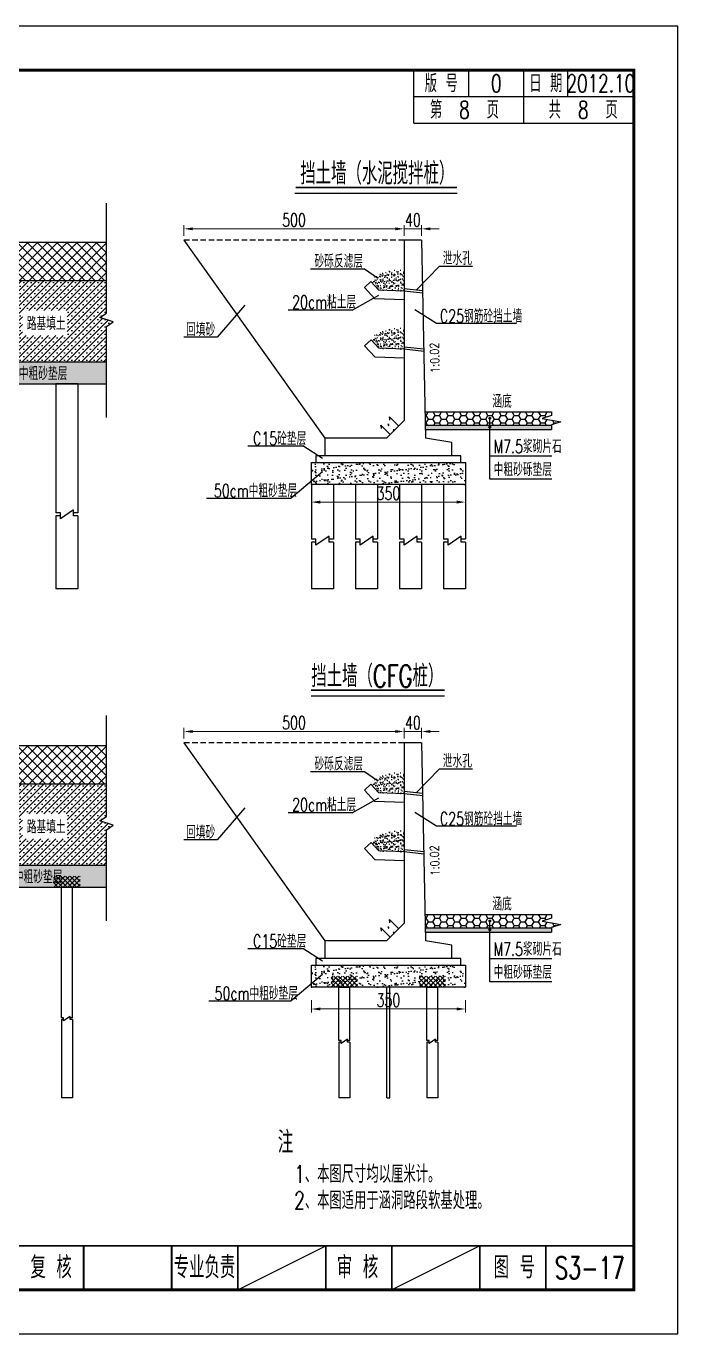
# Model space of a CAD drawing. Extents: x 216 to 3576, y 696 to 993.
# Drawn here: x 3427.9 to 3576, y 695.5 to 992.5 of the extents above; entities that cross this region are included whole.
import ezdxf
from ezdxf.enums import TextEntityAlignment as Align

# ---------------------------------------------------------------- set-up
doc = ezdxf.new("R2010")
doc.units = 0
doc.header["$LTSCALE"] = 5
doc.header["$PDMODE"] = 32
doc.header["$PDSIZE"] = 0.3
for name, pattern in [('ACAD_ISO02W100', [15, 12, -3]), ('DASHED', [19.05, 12.7, -6.35]), ('HIDDEN', [0.375, 0.25, -0.125]), ('RICAD_LTYPE1', [0])]:
    doc.linetypes.add(name, pattern=pattern)
doc.layers.get('0').update_dxf_attribs({"linetype": 'CONTINUOUS'})
doc.layers.get('DEFPOINTS').update_dxf_attribs({"linetype": 'RICAD_LTYPE1'})
for name, color, linetype in [('LG', 1, 'CONTINUOUS'), ('图框', 7, 'CONTINUOUS'), ('填充', 8, 'CONTINUOUS'), ('尺寸标注', 4, 'CONTINUOUS'), ('文字', 7, 'CONTINUOUS'), ('文字字符', 7, 'CONTINUOUS'), ('次轮廓', 7, 'CONTINUOUS'), ('箱体', 1, 'CONTINUOUS'), ('结构', 7, 'CONTINUOUS'), ('虚线', 2, 'ACAD_ISO02W100')]:
    doc.layers.add(name, color=color, linetype=linetype)
doc.layers.add('标注', color=4, linetype='CONTINUOUS', lineweight=15)
doc.styles.get("Standard").update_dxf_attribs({"font": 'simplex1.shx', "width": 0.7, "bigfont": 'hztxt.shx'})
doc.styles.add('TEXT', font='romans__', dxfattribs={"width": 0.8, "bigfont": 'hztxt'})
doc.dimstyles.new('STANDARD-100', dxfattribs={"dimscale": 0, "dimtxt": 3, "dimasz": 2, "dimexe": 0.8, "dimexo": 1, "dimgap": 0.5, "dimtad": 1, "dimdec": 1, "dimlfac": 10, "dimzin": 9, "dimdsep": 46, "dimtxsty": 'Standard', "dimcen": 0.5, "dimclrd": 256, "dimclre": 256, "dimclrt": 7, "dimadec": 0, "dimazin": 2, "dimtfac": 1, "dimtdec": 1, "dimtix": 1, "dimtmove": 2, "dimatfit": 3, "dimfxl": 0, "dimtolj": 1, "dimtzin": 0, "dimlwd": -1, "dimlwe": -1, "dimarcsym": 0})

# ---------------------------------------------------------------- blocks, each defined once
blk = doc.blocks.new('series')
at = {"width": 0.75}
for tag, height, p in [('页码', 4, (-35, -19)), ('图名', 5, (-220, -282)), ('图号', 5, (-20, -282))]:
    blk.add_attdef(tag, text='', height=height, dxfattribs=at).set_placement(p, align=Align.MIDDLE_CENTER)
blk = doc.blocks.new('*D172')
at = {"layer": 'DEFPOINTS', "color": 0}
for p in [(3513.78, 946.5), (3513.78, 943.94), (3517.78, 943.94)]:
    blk.add_point(p, dxfattribs=at)
at = {"layer": '标注'}
for p, q in [((3511.78, 946.5), (3509.78, 946.5)), ((3513.78, 944.94), (3513.78, 947.3)), ((3517.78, 946.5), (3513.78, 946.5)), ((3517.78, 944.94), (3517.78, 947.3)), ((3519.78, 946.5), (3521.78, 946.5))]:
    blk.add_line(p, q, dxfattribs=at)
for points in [[(3511.78, 946.83), (3511.78, 946.16), (3513.78, 946.5)], [(3519.78, 946.83), (3519.78, 946.16), (3517.78, 946.5)]]:
    blk.add_solid(points, dxfattribs=at)
at = {"layer": '标注', "color": 7, "insert": (3515.78, 948.5), "char_height": 3, "attachment_point": 5}
blk.add_mtext('\\A1;40', dxfattribs=at)
blk = doc.blocks.new('*D173')
at = {"layer": 'DEFPOINTS', "color": 0}
for p in [(3492.73, 888.07), (3527.73, 888.07), (3492.73, 884.43)]:
    blk.add_point(p, dxfattribs=at)
at = {"layer": '标注'}
for p, q in [((3492.73, 886.43), (3492.73, 883.63)), ((3527.73, 886.43), (3527.73, 883.63)), ((3525.73, 884.43), (3494.73, 884.43))]:
    blk.add_line(p, q, dxfattribs=at)
for points in [[(3494.73, 884.77), (3494.73, 884.1), (3492.73, 884.43)], [(3525.73, 884.77), (3525.73, 884.1), (3527.73, 884.43)]]:
    blk.add_solid(points, dxfattribs=at)
at = {"layer": '标注', "color": 7, "insert": (3510.23, 886.43), "char_height": 3, "attachment_point": 5}
blk.add_mtext('\\A1;350', dxfattribs=at)
blk = doc.blocks.new('*D174')
at = {"layer": 'DEFPOINTS', "color": 0}
for p in [(3513.78, 946.5), (3463.78, 943.94), (3513.78, 943.94)]:
    blk.add_point(p, dxfattribs=at)
at = {"layer": '标注'}
for p, q in [((3463.78, 944.94), (3463.78, 947.3)), ((3465.78, 946.5), (3511.78, 946.5)), ((3513.78, 944.94), (3513.78, 947.3))]:
    blk.add_line(p, q, dxfattribs=at)
for points in [[(3465.78, 946.83), (3465.78, 946.16), (3463.78, 946.5)], [(3511.78, 946.83), (3511.78, 946.16), (3513.78, 946.5)]]:
    blk.add_solid(points, dxfattribs=at)
at = {"layer": '标注', "color": 7, "insert": (3488.78, 948.5), "char_height": 3, "attachment_point": 5}
blk.add_mtext('\\A1;500', dxfattribs=at)
blk = doc.blocks.new('*D175')
at = {"layer": 'DEFPOINTS', "color": 0}
for p in [(3513.78, 832.33), (3513.78, 829.78), (3517.78, 829.78)]:
    blk.add_point(p, dxfattribs=at)
at = {"layer": '标注'}
for p, q in [((3511.78, 832.33), (3509.78, 832.33)), ((3513.78, 830.78), (3513.78, 833.13)), ((3517.78, 832.33), (3513.78, 832.33)), ((3517.78, 830.78), (3517.78, 833.13)), ((3519.78, 832.33), (3521.78, 832.33))]:
    blk.add_line(p, q, dxfattribs=at)
for points in [[(3511.78, 832.67), (3511.78, 832), (3513.78, 832.33)], [(3519.78, 832.67), (3519.78, 832), (3517.78, 832.33)]]:
    blk.add_solid(points, dxfattribs=at)
at = {"layer": '标注', "color": 7, "insert": (3515.78, 834.33), "char_height": 3, "attachment_point": 5}
blk.add_mtext('\\A1;40', dxfattribs=at)
blk = doc.blocks.new('*D176')
at = {"layer": 'DEFPOINTS', "color": 0}
for p in [(3513.78, 832.33), (3463.78, 829.78), (3513.78, 829.78)]:
    blk.add_point(p, dxfattribs=at)
at = {"layer": '标注'}
for p, q in [((3463.78, 830.78), (3463.78, 833.13)), ((3465.78, 832.33), (3511.78, 832.33)), ((3513.78, 830.78), (3513.78, 833.13))]:
    blk.add_line(p, q, dxfattribs=at)
for points in [[(3465.78, 832.67), (3465.78, 832), (3463.78, 832.33)], [(3511.78, 832.67), (3511.78, 832), (3513.78, 832.33)]]:
    blk.add_solid(points, dxfattribs=at)
at = {"layer": '标注', "color": 7, "insert": (3488.78, 834.33), "char_height": 3, "attachment_point": 5}
blk.add_mtext('\\A1;500', dxfattribs=at)
blk = doc.blocks.new('*D180')
at = {"layer": 'DEFPOINTS', "color": 0}
for p in [(3492.73, 773.91), (3527.73, 773.91), (3492.73, 769.31)]:
    blk.add_point(p, dxfattribs=at)
at = {"layer": '标注'}
for p, q in [((3492.73, 771.31), (3492.73, 768.51)), ((3525.73, 769.31), (3494.73, 769.31)), ((3527.73, 771.31), (3527.73, 768.51))]:
    blk.add_line(p, q, dxfattribs=at)
for points in [[(3494.73, 769.65), (3494.73, 768.98), (3492.73, 769.31)], [(3525.73, 769.65), (3525.73, 768.98), (3527.73, 769.31)]]:
    blk.add_solid(points, dxfattribs=at)
at = {"layer": '标注', "color": 7, "insert": (3510.23, 771.31), "char_height": 3, "attachment_point": 5}
blk.add_mtext('\\A1;350', dxfattribs=at)
blk = doc.blocks.new('123')
at = {"color": 7}
blk.add_lwpolyline([(635.99, 695.53), (635.99, 992.53), (215.99, 992.53), (215.99, 695.53)], close=True, dxfattribs=at)

msp = doc.modelspace()

# ---------------------------------------------------------------- hatches: boundary and pattern name
h = msp.add_hatch()
h.set_pattern_fill('AR-SAND', color=256, style=0)
h.set_pattern_definition([(37.5, (-420, 301.1587), (-0.06299336, 1.9268238), [0, -1.52, 0, -1.7, 0, -1.625]), (7.5, (-420, 301.1587), (1.7697767, 2.822146), [0, -0.82, 0, -1.37, 0, -0.525]), (327.5, (-421.23, 301.1587), (3.11414186, 0.00565905), [0, -0.5, 0, -1.8, 0, -2.35]), (317.5, (-421.23, 301.1587), (3.0061266, 0.8776756), [0, -0.25, 0, -1.18, 0, -1.35])])
h.paths.add_polyline_path([(3196.18064, 916.27782), (3196.18064, 911.27782), (3247.18657, 911.27782), (3296.35376, 900.38213), (3346.01939, 900.38213), (3396.01939, 911.27782), (3446.1925, 911.27782), (3446.1925, 916.27782), (3396.01939, 916.27782), (3345.18657, 905.38213), (3297.18657, 905.38213), (3247.18657, 916.27782)])
h = msp.add_hatch()
h.set_pattern_fill('AR-SAND', color=256, style=0)
h.set_pattern_definition([(37.5, (-420, 283.3187), (-0.06299336, 1.92682377), [0, -1.52, 0, -1.7, 0, -1.625]), (7.5, (-420, 283.3187), (1.7697767, 2.822146), [0, -0.82, 0, -1.37, 0, -0.525]), (327.5, (-421.23, 283.3187), (3.11414186, 0.00565905), [0, -0.5, 0, -1.8, 0, -2.35]), (317.5, (-421.23, 283.3187), (3.0061266, 0.8776756), [0, -0.25, 0, -1.18, 0, -1.35])])
h.paths.add_polyline_path([(3527.72501, 888.43103), (3492.72501, 888.43103), (3492.72501, 893.43103), (3527.72501, 893.43103)])
h = msp.add_hatch()
h.set_pattern_fill('AR-SAND', color=256, style=0)
h.set_pattern_definition([(37.5, (-420, 186.8454), (-0.06299336, 1.9268238), [0, -1.52, 0, -1.7, 0, -1.625]), (7.5, (-420, 186.8454), (1.7697767, 2.822146), [0, -0.82, 0, -1.37, 0, -0.525]), (327.5, (-421.23, 186.8454), (3.11414186, 0.00565905), [0, -0.5, 0, -1.8, 0, -2.35]), (317.5, (-421.23, 186.8454), (3.0061266, 0.8776756), [0, -0.25, 0, -1.18, 0, -1.35])])
h.paths.add_polyline_path([(3196.18064, 801.96452), (3196.18064, 796.96452), (3247.18657, 796.96452), (3296.35376, 786.06883), (3346.01939, 786.06883), (3396.01939, 796.96452), (3446.1925, 796.96452), (3446.1925, 801.96452), (3396.01939, 801.96452), (3345.18657, 791.06883), (3297.18657, 791.06883), (3247.18657, 801.96452)])
h = msp.add_hatch()
h.set_pattern_fill('AR-SAND', color=256, style=0)
h.set_pattern_definition([(37.5, (-420, 169.1561), (-0.06299336, 1.92682377), [0, -1.52, 0, -1.7, 0, -1.625]), (7.5, (-420, 169.156), (1.7697767, 2.822146), [0, -0.82, 0, -1.37, 0, -0.525]), (327.5, (-421.23, 169.1561), (3.11414186, 0.00565905), [0, -0.5, 0, -1.8, 0, -2.35]), (317.5, (-421.23, 169.156), (3.0061266, 0.8776756), [0, -0.25, 0, -1.18, 0, -1.35])])
h.paths.add_polyline_path([(3527.72501, 774.26839), (3492.72501, 774.26839), (3492.72501, 779.26839), (3527.72501, 779.26839)])
at = {"layer": '填充'}
h = msp.add_hatch(dxfattribs=at)
h.set_pattern_fill('ANSI37', color=256, scale=0.5, style=0)
h.set_pattern_definition([(45, (-5e-13, 126.1137), (-1.122532, 1.122532), []), (135, (-5e-13, 126.1137), (-1.122532, -1.122532), [])])
h.paths.add_polyline_path([(3196.18064, 934.68213), (3298.38657, 934.68213), (3297.18657, 935.88213), (3297.18657, 938.38213), (3297.68657, 938.38213), (3297.68657, 939.38213), (3270.38657, 939.38213), (3270.38657, 936.38213), (3265.38657, 936.38213), (3265.38657, 942.38213), (3376.98657, 942.38213), (3376.98657, 936.38213), (3371.98657, 936.38213), (3371.98657, 939.38213), (3344.68657, 939.38213), (3344.68657, 938.38213), (3345.18657, 938.38213), (3345.18657, 935.88213), (3343.98657, 934.68213), (3446.1925, 934.68213), (3446.1925, 943.38213), (3196.18064, 943.38213)])
h.paths.add_polyline_path([(3226.09297, 941.32401), (3237.65686, 941.32401), (3237.65686, 937.0203), (3226.09297, 937.0203)], flags=16)
h.paths.add_polyline_path([(3403.93181, 941.44694), (3415.43589, 941.44694), (3415.43589, 937.02588), (3403.93181, 937.02588)], flags=16)
h = msp.add_hatch(dxfattribs=at)
h.set_pattern_fill('AR-SAND', color=256, scale=0.02, style=0)
h.set_pattern_definition([(37.5, (3413.98435, 843.0903), (-0.0320006, 0.9788265), [0, -0.77216, 0, -0.8636, 0, -0.8255]), (7.5, (3413.9843, 843.0903), (0.899047, 1.43365), [0, -0.41656, 0, -0.69596, 0, -0.2667]), (327.5, (3413.3595, 843.0903), (1.581985, 0.0028744), [0, -0.254, 0, -0.9144, 0, -1.1938]), (317.5, (3413.3595, 843.0903), (1.527113, 0.445859), [0, -0.127, 0, -0.59944, 0, -0.6858])])
edge = h.paths.add_edge_path()
edge.add_spline(control_points=[(3513.77516, 937.09252), (3511.76449, 937.31406), (3509.13159, 937.07209), (3507.4751, 935.8879)], knot_values=[0, 0, 0, 0, 6.068524862, 6.068524862, 6.068524862, 6.068524862], degree=3, periodic=0)
edge.add_spline(control_points=[(3507.4751, 935.8879), (3506.96512, 935.52333), (3506.54768, 935.06944), (3506.26945, 934.51228)], knot_values=[6.068524862, 6.068524862, 6.068524862, 6.068524862, 7.936842432, 7.936842432, 7.936842432, 7.936842432], degree=3, periodic=0)
edge.add_line((3506.26945, 934.51228), (3508.04228, 932.59967))
edge.add_line((3508.04228, 932.59967), (3513.77516, 932.35598))
edge.add_line((3513.77516, 932.35598), (3513.77516, 937.09252))
h = msp.add_hatch(dxfattribs=at)
h.set_pattern_fill('SACNCR', color=256, scale=0.5, style=0)
h.set_pattern_definition([(45, (-5e-13, 126.1137), (-0.841899, 0.841899), []), (45, (0.8419, 126.1137), (-0.841899, 0.841899), [0, -1.190625])])
h.paths.add_polyline_path([(3396.01939, 916.27782), (3403.80609, 916.27782), (3403.80609, 918.23632), (3408.9402, 918.23632), (3408.9402, 916.27782), (3446.1925, 916.27782), (3446.1925, 924.34048), (3447.7, 925.34548), (3444.685, 926.35048), (3446.1925, 927.35548), (3446.1925, 934.68213), (3423.54688, 934.68213), (3413.79923, 928.20442), (3413.79923, 918.23632), (3398.79923, 918.23632)])
h.paths.add_polyline_path([(3427.10031, 927.95192), (3437.26205, 927.95192), (3437.26205, 922.25353), (3427.10031, 922.25353)], flags=16)
h.paths.add_polyline_path([(3418.26607, 921.17853), (3413.84723, 921.17853), (3413.84723, 925.51206), (3418.26607, 925.51206)], flags=16)
h = msp.add_hatch(dxfattribs=at)
h.set_pattern_fill('AR-SAND', color=256, scale=0.02, style=0)
h.set_pattern_definition([(37.5, (3414.0004, 829.86834), (-0.0320006, 0.9788265), [0, -0.77216, 0, -0.8636, 0, -0.8255]), (7.5, (3414.0004, 829.8683), (0.899047, 1.43365), [0, -0.41656, 0, -0.69596, 0, -0.2667]), (327.5, (3413.3756, 829.86834), (1.581985, 0.0028744), [0, -0.254, 0, -0.9144, 0, -1.1938]), (317.5, (3413.3756, 829.8683), (1.527113, 0.445859), [0, -0.127, 0, -0.59944, 0, -0.6858])])
edge = h.paths.add_edge_path()
edge.add_spline(control_points=[(3513.79125, 923.87053), (3511.78058, 924.09207), (3509.14767, 923.8501), (3507.49118, 922.66591)], knot_values=[0, 0, 0, 0, 6.068524862, 6.068524862, 6.068524862, 6.068524862], degree=3, periodic=0)
edge.add_spline(control_points=[(3507.49118, 922.66591), (3506.9812, 922.30134), (3506.56377, 921.84745), (3506.28553, 921.29029)], knot_values=[6.068524862, 6.068524862, 6.068524862, 6.068524862, 7.936842432, 7.936842432, 7.936842432, 7.936842432], degree=3, periodic=0)
edge.add_line((3506.28553, 921.29029), (3508.05837, 919.37768))
edge.add_line((3508.05837, 919.37768), (3513.79125, 919.13399))
edge.add_line((3513.79125, 919.13399), (3513.79125, 923.87053))
h = msp.add_hatch(dxfattribs=at)
h.set_pattern_fill('HONEY', color=256, scale=8, style=0)
h.set_pattern_definition([(0, (-413.6728, 317.8307), (1.5, 0.8660254), [1, -2]), (120, (-413.6728, 317.8307), (-1.5, 0.8660254), [1, -2]), (60, (-413.6728, 317.8307), (3e-09, 1.7320508), [-2, 1])])
h.paths.add_polyline_path([(3518.55516, 904.93787), (3518.61516, 901.93787), (3547.27547, 901.93787), (3549.37547, 902.69031), (3545.17547, 903.39031), (3547.27547, 904.09031), (3547.27547, 904.93787)])
h = msp.add_hatch(dxfattribs=at)
h.set_pattern_fill('AR-SAND', color=256, scale=0.3, style=0)
h.set_pattern_definition([(37.5, (-413.67276, 317.83074), (-0.01889801, 0.57804713), [0, -0.456, 0, -0.51, 0, -0.4875]), (7.5, (-413.67276, 317.83074), (0.53093301, 0.84664382), [0, -0.246, 0, -0.411, 0, -0.1575]), (327.5, (-414.04176, 317.83074), (0.93424256, 0.001697716), [0, -0.15, 0, -0.54, 0, -0.705]), (317.5, (-414.04176, 317.8307), (0.90183798, 0.26330267), [0, -0.075, 0, -0.354, 0, -0.405])])
h.paths.add_polyline_path([(3518.61516, 901.93787), (3518.63516, 900.93787), (3547.27547, 900.93787), (3547.27547, 901.93787)])
h = msp.add_hatch(dxfattribs=at)
h.set_pattern_fill('ANSI37', color=256, scale=0.5, style=0)
h.set_pattern_definition([(45, (0, 11.8004), (-1.122532, 1.122532), []), (135, (0, 11.8004), (-1.122532, -1.122532), [])])
h.paths.add_polyline_path([(3196.18064, 820.36883), (3298.38657, 820.36883), (3297.18657, 821.56883), (3297.18657, 824.06883), (3297.68657, 824.06883), (3297.68657, 825.06883), (3270.38657, 825.06883), (3270.38657, 822.06883), (3265.38657, 822.06883), (3265.38657, 828.06883), (3376.98657, 828.06883), (3376.98657, 822.06883), (3371.98657, 822.06883), (3371.98657, 825.06883), (3344.68657, 825.06883), (3344.68657, 824.06883), (3345.18657, 824.06883), (3345.18657, 821.56883), (3343.98657, 820.36883), (3446.1925, 820.36883), (3446.1925, 829.06883), (3196.18064, 829.06883)])
h.paths.add_polyline_path([(3226.09297, 827.0107), (3237.65686, 827.0107), (3237.65686, 822.707), (3226.09297, 822.707)], flags=16)
h.paths.add_polyline_path([(3403.93181, 827.13364), (3415.43589, 827.13364), (3415.43589, 822.71258), (3403.93181, 822.71258)], flags=16)
h = msp.add_hatch(dxfattribs=at)
h.set_pattern_fill('AR-SAND', color=256, scale=0.02, style=0)
h.set_pattern_definition([(37.5, (3413.98435, 728.9277), (-0.0320006, 0.9788265), [0, -0.77216, 0, -0.8636, 0, -0.8255]), (7.5, (3413.9843, 728.9277), (0.899047, 1.43365), [0, -0.41656, 0, -0.69596, 0, -0.2667]), (327.5, (3413.3595, 728.9277), (1.581985, 0.0028744), [0, -0.254, 0, -0.9144, 0, -1.1938]), (317.5, (3413.3595, 728.9277), (1.527113, 0.445859), [0, -0.127, 0, -0.59944, 0, -0.6858])])
edge = h.paths.add_edge_path()
edge.add_spline(control_points=[(3513.77516, 822.92989), (3511.76449, 823.15142), (3509.13159, 822.90946), (3507.4751, 821.72527)], knot_values=[0, 0, 0, 0, 6.068524862, 6.068524862, 6.068524862, 6.068524862], degree=3, periodic=0)
edge.add_spline(control_points=[(3507.4751, 821.72527), (3506.96512, 821.36069), (3506.54768, 820.90681), (3506.26945, 820.34965)], knot_values=[6.068524862, 6.068524862, 6.068524862, 6.068524862, 7.936842432, 7.936842432, 7.936842432, 7.936842432], degree=3, periodic=0)
edge.add_line((3506.26945, 820.34965), (3508.04228, 818.43704))
edge.add_line((3508.04228, 818.43704), (3513.77516, 818.19335))
edge.add_line((3513.77516, 818.19335), (3513.77516, 822.92989))
h = msp.add_hatch(dxfattribs=at)
h.set_pattern_fill('SACNCR', color=256, scale=0.5, style=0)
h.set_pattern_definition([(45, (0, 11.8004), (-0.841899, 0.841899), []), (45, (0.8419, 11.8004), (-0.841899, 0.841899), [0, -1.190625])])
h.paths.add_polyline_path([(3396.01939, 801.96452), (3403.80609, 801.96452), (3403.80609, 803.92302), (3408.9402, 803.92302), (3408.9402, 801.96452), (3446.1925, 801.96452), (3446.1925, 810.02718), (3447.7, 811.03218), (3444.685, 812.03718), (3446.1925, 813.04218), (3446.1925, 820.36883), (3423.54688, 820.36883), (3413.79923, 813.89112), (3413.79923, 803.92302), (3398.79923, 803.92302)])
h.paths.add_polyline_path([(3427.10031, 813.63862), (3437.26205, 813.63862), (3437.26205, 807.94023), (3427.10031, 807.94023)], flags=16)
h.paths.add_polyline_path([(3418.26607, 806.86522), (3413.84723, 806.86522), (3413.84723, 811.19876), (3418.26607, 811.19876)], flags=16)
h = msp.add_hatch(dxfattribs=at)
h.set_pattern_fill('AR-SAND', color=256, scale=0.02, style=0)
h.set_pattern_definition([(37.5, (3414.0004, 715.7057), (-0.0320006, 0.9788265), [0, -0.77216, 0, -0.8636, 0, -0.8255]), (7.5, (3414.0004, 715.7057), (0.899047, 1.43365), [0, -0.41656, 0, -0.69596, 0, -0.2667]), (327.5, (3413.3756, 715.7057), (1.581985, 0.0028744), [0, -0.254, 0, -0.9144, 0, -1.1938]), (317.5, (3413.3756, 715.7057), (1.527113, 0.445859), [0, -0.127, 0, -0.59944, 0, -0.6858])])
edge = h.paths.add_edge_path()
edge.add_spline(control_points=[(3513.79125, 809.7079), (3511.78058, 809.92943), (3509.14767, 809.68747), (3507.49118, 808.50328)], knot_values=[0, 0, 0, 0, 6.068524862, 6.068524862, 6.068524862, 6.068524862], degree=3, periodic=0)
edge.add_spline(control_points=[(3507.49118, 808.50328), (3506.9812, 808.1387), (3506.56377, 807.68482), (3506.28553, 807.12766)], knot_values=[6.068524862, 6.068524862, 6.068524862, 6.068524862, 7.936842432, 7.936842432, 7.936842432, 7.936842432], degree=3, periodic=0)
edge.add_line((3506.28553, 807.12766), (3508.05837, 805.21505))
edge.add_line((3508.05837, 805.21505), (3513.79125, 804.97136))
edge.add_line((3513.79125, 804.97136), (3513.79125, 809.7079))
h = msp.add_hatch(dxfattribs=at)
h.set_pattern_fill('HONEY', color=256, scale=8, style=0)
h.set_pattern_definition([(0, (-413.6728, 203.6681), (1.5, 0.8660254), [1, -2]), (120, (-413.6728, 203.6681), (-1.5, 0.8660254), [1, -2]), (60, (-413.6728, 203.6681), (3e-09, 1.7320508), [-2, 1])])
h.paths.add_polyline_path([(3518.55516, 790.77524), (3518.61516, 787.77524), (3547.27547, 787.77524), (3549.37547, 788.52767), (3545.17547, 789.22767), (3547.27547, 789.92767), (3547.27547, 790.77524)])
h = msp.add_hatch(dxfattribs=at)
h.set_pattern_fill('AR-SAND', color=256, scale=0.3, style=0)
h.set_pattern_definition([(37.5, (-413.67276, 203.6681), (-0.01889801, 0.57804713), [0, -0.456, 0, -0.51, 0, -0.4875]), (7.5, (-413.67276, 203.6681), (0.53093301, 0.84664382), [0, -0.246, 0, -0.411, 0, -0.1575]), (327.5, (-414.04176, 203.6681), (0.93424256, 0.001697716), [0, -0.15, 0, -0.54, 0, -0.705]), (317.5, (-414.04176, 203.6681), (0.90183798, 0.26330267), [0, -0.075, 0, -0.354, 0, -0.405])])
h.paths.add_polyline_path([(3518.61516, 787.77524), (3518.63516, 786.77524), (3547.27547, 786.77524), (3547.27547, 787.77524)])
at = {"layer": '尺寸标注'}
h = msp.add_hatch(dxfattribs=at)
h.set_pattern_fill('ANSI37', color=8, scale=6, style=0)
h.set_pattern_definition([(45, (1919.5304, 176.4102), (-0.5303301, 0.5303301), []), (135, (1919.5304, 176.4102), (-0.5303301, -0.5303301), [])])
h.paths.add_polyline_path([(3434.18657, 799.46452), (3434.18657, 796.96452), (3440.18657, 796.96452), (3440.18657, 799.46452)])
h = msp.add_hatch(dxfattribs=at)
h.set_pattern_fill('ANSI37', color=8, scale=6, style=0)
h.set_pattern_definition([(45, (1982.56885, 153.7141), (-0.5303301, 0.5303301), []), (135, (1982.56885, 153.7141), (-0.5303301, -0.5303301), [])])
h.paths.add_polyline_path([(3497.22501, 776.76839), (3497.22501, 774.26839), (3503.22501, 774.26839), (3503.22501, 776.76839)])
h = msp.add_hatch(dxfattribs=at)
h.set_pattern_fill('ANSI37', color=8, scale=6, style=0)
h.set_pattern_definition([(45, (2002.56885, 153.7141), (-0.5303301, 0.5303301), []), (135, (2002.56885, 153.7141), (-0.5303301, -0.5303301), [])])
h.paths.add_polyline_path([(3517.22501, 776.76839), (3517.22501, 774.26839), (3523.22501, 774.26839), (3523.22501, 776.76839)])

# ---------------------------------------------------------------- linework, layer by layer
at = {"color": 2}
for p, q in [((3446.1925, 927.35548), (3446.1925, 952.36377)), ((3504.7854, 937.34883), (3492.51306, 937.34883)), ((3507.76482, 935.25806), (3504.7854, 937.34883)), ((3516.56898, 932.5644), (3521.8631, 937.9921)), ((3521.8631, 937.9921), (3529.30468, 937.9921)), ((3501.95979, 928.03607), (3508.04228, 931.40894)), ((3444.685, 926.35048), (3446.1925, 927.35548)), ((3477.5751, 929.1789), (3471.32504, 921.86415)), ((3501.95979, 928.03607), (3487.43483, 928.03607)), ((3521.17029, 924.98481), (3516.24679, 928.06372)), ((3447.7, 925.34548), (3444.685, 926.35048)), ((3446.1925, 924.34048), (3447.7, 925.34548)), ((3446.1925, 903.63128), (3446.1925, 924.34048)), ((3539.33113, 924.98481), (3521.17029, 924.98481)), ((3471.32504, 921.86415), (3463.75788, 921.86415)), ((3533.25714, 889.62944), (3533.25714, 903.47176)), ((3478.30495, 897.18786), (3490.79894, 897.18786)), ((3495.23565, 894.36471), (3490.79894, 897.18786)), ((3547.32423, 894.87145), (3533.25714, 894.87145)), ((3495.23565, 891.31079), (3488.10662, 885.34778)), ((3547.32423, 889.62944), (3533.25714, 889.62944)), ((3468.89852, 885.34778), (3488.10662, 885.34778)), ((3446.1925, 813.04218), (3446.1925, 835.97072)), ((3504.7854, 823.1862), (3492.51306, 823.1862)), ((3507.76482, 821.09543), (3504.7854, 823.1862)), ((3516.56898, 818.40177), (3521.8631, 823.82946)), ((3521.8631, 823.82946), (3529.30468, 823.82946)), ((3501.95979, 813.87343), (3508.04228, 817.24631)), ((3477.5751, 815.01627), (3471.32504, 807.70152)), ((3501.95979, 813.87343), (3487.43483, 813.87343)), ((3521.17029, 810.82217), (3516.24679, 813.90108)), ((3444.685, 812.03718), (3446.1925, 813.04218)), ((3447.7, 811.03218), (3444.685, 812.03718)), ((3446.1925, 810.02718), (3447.7, 811.03218)), ((3539.33113, 810.82217), (3521.17029, 810.82217)), ((3446.1925, 789.31797), (3446.1925, 810.02718)), ((3471.32504, 807.70152), (3463.75788, 807.70152)), ((3533.25714, 775.46681), (3533.25714, 789.30913)), ((3478.30495, 783.02523), (3490.79894, 783.02523)), ((3495.23565, 780.20207), (3490.79894, 783.02523)), ((3547.32423, 780.70882), (3533.25714, 780.70882)), ((3495.23565, 777.14816), (3488.10662, 771.18515)), ((3547.32423, 775.46681), (3533.25714, 775.46681)), ((3469.41407, 771.18515), (3488.10662, 771.18515))]:
    msp.add_line(p, q, dxfattribs=at)
at = {"linetype": 'HIDDEN'}
for p, q in [((3513.77516, 943.93787), (3463.77516, 943.93787)), ((3513.77516, 829.77524), (3463.77516, 829.77524))]:
    msp.add_line(p, q, dxfattribs=at)
at = {"ltscale": 2}
for p, q in [((3506.26945, 934.51228), (3504.80265, 933.15267)), ((3507.17334, 930.60148), (3504.80265, 933.15267)), ((3508.04228, 932.59967), (3506.26945, 934.51228)), ((3513.77516, 932.35598), (3508.04228, 932.59967)), ((3513.77516, 930.35505), (3507.17334, 930.60148)), ((3506.28553, 921.29029), (3504.81874, 919.93069)), ((3508.05837, 919.37768), (3506.28553, 921.29029)), ((3507.18943, 917.37949), (3504.81874, 919.93069)), ((3513.79125, 919.13399), (3508.05837, 919.37768)), ((3513.79125, 917.13306), (3507.18943, 917.37949)), ((3506.26945, 820.34965), (3504.80265, 818.99004)), ((3508.04228, 818.43704), (3506.26945, 820.34965)), ((3507.17334, 816.43885), (3504.80265, 818.99004)), ((3513.77516, 818.19335), (3508.04228, 818.43704)), ((3513.77516, 816.19242), (3507.17334, 816.43885)), ((3506.28553, 807.12766), (3504.81874, 805.76805)), ((3507.18943, 803.21686), (3504.81874, 805.76805)), ((3508.05837, 805.21505), (3506.28553, 807.12766)), ((3513.79125, 804.97136), (3508.05837, 805.21505)), ((3513.79125, 802.97043), (3507.18943, 803.21686))]:
    msp.add_line(p, q, dxfattribs=at)
for p, q in [((3518.55516, 904.93787), (3547.27547, 904.93787)), ((3518.61516, 901.93787), (3547.27547, 901.93787)), ((3518.63516, 900.93787), (3547.27547, 900.93787)), ((3518.55516, 790.77524), (3547.27547, 790.77524)), ((3518.61516, 787.77524), (3547.27547, 787.77524)), ((3518.63516, 786.77524), (3547.27547, 786.77524))]:
    msp.add_line(p, q)
for points in [[(3547.27547, 904.93787), (3547.27547, 904.09031), (3545.17547, 903.39031), (3549.37547, 902.69031), (3547.27547, 901.99031), (3547.27547, 900.93787)], [(3547.27547, 790.77524), (3547.27547, 789.92767), (3545.17547, 789.22767), (3549.37547, 788.52767), (3547.27547, 787.82767), (3547.27547, 786.77524)]]:
    msp.add_lwpolyline(points, dxfattribs=at)
at = {"layer": 'LG'}
for centre in [(3533.25714, 903.47176), (3533.25714, 901.44207), (3533.25714, 789.30913), (3533.25714, 787.27944)]:
    msp.add_circle(centre, 0.2, dxfattribs=at)
at = {"layer": '图框'}
for p, q in [((3515.99162, 970.52876), (3515.99162, 982.52876)), ((3528.49162, 976.52876), (3528.49162, 982.52876)), ((3540.99162, 976.52876), (3540.99162, 982.52876)), ((3550.99162, 976.52876), (3550.99162, 982.52876)), ((3515.99162, 976.52876), (3565.99162, 976.52876)), ((3540.99162, 970.52876), (3540.99162, 976.52876)), ((3515.99162, 970.52876), (3565.99162, 970.52876)), ((3475.99162, 705.52876), (3495.99162, 715.52876)), ((3530.99162, 715.52876), (3510.99162, 705.52876))]:
    msp.add_line(p, q, dxfattribs=at)
for points, const_width in [([(3565.99162, 982.52876), (3185.99162, 982.52876), (3185.99162, 705.52876), (3565.99162, 705.52876), (3565.99162, 982.52876)], 0.7), ([(3185.99162, 715.52876), (3565.99162, 715.52876)], 0.4), ([(3440.99162, 705.52876), (3440.99162, 715.52876)], 0.4), ([(3460.99162, 705.52876), (3460.99162, 715.52876)], 0.4), ([(3460.99162, 705.52876), (3460.99162, 715.52876)], 0.4), ([(3475.99162, 705.52876), (3475.99162, 715.52876)], 0.4), ([(3495.99162, 705.52876), (3495.99162, 715.52876)], 0.4), ([(3510.99162, 705.52876), (3510.99162, 715.52876)], 0.4), ([(3530.99162, 705.52876), (3530.99162, 715.52876)], 0.4), ([(3545.99162, 705.52876), (3545.99162, 715.52876)], 0.4)]:
    msp.add_lwpolyline(points, dxfattribs=dict(at, const_width=const_width))
at = {"layer": '尺寸标注', "color": 2}
for p, q in [((3435.73654, 881.9796), (3434.68657, 881.9796)), ((3435.73654, 881.27842), (3434.68657, 881.27842)), ((3439.68657, 881.9796), (3438.6981, 881.9796)), ((3439.68657, 881.27842), (3438.6981, 881.27842)), ((3493.77497, 876.00404), (3492.72501, 876.00404)), ((3493.77497, 875.30286), (3492.72501, 875.30286)), ((3497.72501, 876.00404), (3496.73653, 876.00404)), ((3497.72501, 875.30286), (3496.73653, 875.30286)), ((3503.77497, 876.00404), (3502.72501, 876.00404)), ((3503.77497, 875.30286), (3502.72501, 875.30286)), ((3507.72501, 876.00404), (3506.73653, 876.00404)), ((3507.72501, 875.30286), (3506.73653, 875.30286)), ((3513.77497, 876.00404), (3512.72501, 876.00404)), ((3513.77497, 875.30286), (3512.72501, 875.30286)), ((3517.72501, 876.00404), (3516.73653, 876.00404)), ((3517.72501, 875.30286), (3516.73653, 875.30286)), ((3523.77497, 876.00404), (3522.72501, 876.00404)), ((3523.77497, 875.30286), (3522.72501, 875.30286)), ((3527.72501, 876.00404), (3526.73653, 876.00404)), ((3527.72501, 875.30286), (3526.73653, 875.30286)), ((3436.44618, 767.29305), (3435.93692, 767.29305)), ((3436.44618, 766.94246), (3435.93692, 766.94246)), ((3438.43622, 767.29305), (3437.92696, 767.29305)), ((3438.43622, 766.94246), (3437.92696, 766.94246)), ((3499.48462, 762.13761), (3498.97536, 762.13761)), ((3499.48462, 761.78703), (3498.97536, 761.78703)), ((3501.47465, 762.13761), (3500.96539, 762.13761)), ((3501.47465, 761.78703), (3500.96539, 761.78703)), ((3519.48462, 762.13761), (3518.97536, 762.13761)), ((3519.48462, 761.78703), (3518.97536, 761.78703)), ((3521.47465, 762.13761), (3520.96539, 762.13761)), ((3521.47465, 761.78703), (3520.96539, 761.78703))]:
    msp.add_line(p, q, dxfattribs=at)
at = {"layer": '尺寸标注'}
for p, q in [((3498.97536, 774.26839), (3501.47465, 774.26839)), ((3518.97536, 774.26839), (3521.47465, 774.26839))]:
    msp.add_line(p, q, dxfattribs=at)
at = {"layer": '尺寸标注', "linetype": 'ByBlock'}
for points in [[(3438.6981, 881.27842), (3438.6981, 882.65362), (3435.73654, 880.65362), (3435.73654, 881.9796)], [(3496.73653, 875.30286), (3496.73653, 876.67806), (3493.77497, 874.67806), (3493.77497, 876.00404)], [(3506.73653, 875.30286), (3506.73653, 876.67806), (3503.77497, 874.67806), (3503.77497, 876.00404)], [(3516.73653, 875.30286), (3516.73653, 876.67806), (3513.77497, 874.67806), (3513.77497, 876.00404)], [(3526.73653, 875.30286), (3526.73653, 876.67806), (3523.77497, 874.67806), (3523.77497, 876.00404)]]:
    msp.add_lwpolyline(points, dxfattribs=at)
at = {"layer": '尺寸标注', "color": 2}
for points in [[(3437.92696, 766.94246), (3437.92696, 767.63006), (3436.44618, 766.63006), (3436.44618, 767.29305)], [(3500.96539, 761.78703), (3500.96539, 762.47462), (3499.48462, 761.47462), (3499.48462, 762.13761)], [(3520.96539, 761.78703), (3520.96539, 762.47462), (3519.48462, 761.47462), (3519.48462, 762.13761)]]:
    msp.add_lwpolyline(points, dxfattribs=at)
at = {"layer": '文字'}
for p, q in [((3488.99691, 954.56559), (3525.84672, 954.56559)), ((3492.64126, 840.40296), (3522.99269, 840.40296))]:
    msp.add_line(p, q, dxfattribs=at)
at = {"layer": '文字', "const_width": 0.4}
for points in [[(3489.13836, 955.86559), (3525.84672, 955.86559)], [(3492.64126, 841.70296), (3522.99269, 841.70296)]]:
    msp.add_lwpolyline(points, dxfattribs=at)
at = {"layer": '次轮廓'}
for p, q in [((3509.87501, 749.13841), (3509.87501, 774.26839)), ((3510.57501, 749.13841), (3510.57501, 774.26839)), ((3509.87501, 749.13841), (3510.57501, 749.13841))]:
    msp.add_line(p, q, dxfattribs=at)
at = {"layer": '箱体'}
for p, q in [((3513.77516, 943.93787), (3513.77516, 902.93787)), ((3517.77516, 943.93787), (3513.77516, 943.93787)), ((3517.77516, 943.93787), (3518.67485, 898.95382)), ((3509.77516, 898.93787), (3513.77516, 902.93787)), ((3509.77516, 898.93787), (3495.77516, 898.93787)), ((3495.77516, 898.93787), (3495.77516, 895.02288)), ((3495.77516, 898.93787), (3495.77516, 894.93787)), ((3524.67485, 897.93787), (3518.67485, 898.95382)), ((3524.67485, 894.93787), (3524.67485, 897.93787)), ((3513.77516, 829.77524), (3513.77516, 788.77524)), ((3517.77516, 829.77524), (3513.77516, 829.77524)), ((3517.77516, 829.77524), (3518.67485, 784.79119)), ((3509.77516, 784.77524), (3513.77516, 788.77524)), ((3509.77516, 784.77524), (3495.77516, 784.77524)), ((3495.77516, 784.77524), (3495.77516, 780.86025)), ((3495.77516, 784.77524), (3495.77516, 780.77524)), ((3524.67485, 783.77524), (3518.67485, 784.79119)), ((3524.67485, 780.77524), (3524.67485, 783.77524))]:
    msp.add_line(p, q, dxfattribs=at)
for points in [[(3493.77516, 893.43103), (3526.67485, 893.43103), (3526.67485, 894.93787), (3493.77516, 894.93787), (3493.77516, 893.43787)], [(3493.77516, 779.26839), (3526.67485, 779.26839), (3526.67485, 780.77524), (3493.77516, 780.77524), (3493.77516, 779.27524)]]:
    msp.add_lwpolyline(points, dxfattribs=at)
at = {"layer": '结构'}
for p, q in [((3446.1925, 943.38213), (3196.18064, 943.38213)), ((3446.1925, 934.68213), (3343.98657, 934.68213)), ((3446.1925, 829.06883), (3196.18064, 829.06883)), ((3446.1925, 820.36883), (3343.98657, 820.36883))]:
    msp.add_line(p, q, dxfattribs=at)
at = {"layer": '结构', "color": 1, "linetype": 'DASHED', "ltscale": 5}
for p, q in [((3434.68657, 911.27782), (3434.68657, 881.9796)), ((3439.68657, 911.27782), (3434.68657, 911.27782)), ((3439.68657, 911.27782), (3439.68657, 881.9796)), ((3434.68657, 897.82728), (3434.68657, 881.9796)), ((3439.68657, 897.82728), (3439.68657, 881.9796)), ((3492.72501, 888.43103), (3492.72501, 876.00404)), ((3497.72501, 888.43103), (3492.72501, 888.43103)), ((3497.72501, 888.43103), (3497.72501, 876.00404)), ((3502.72501, 888.43103), (3502.72501, 876.00404)), ((3507.72501, 888.43103), (3502.72501, 888.43103)), ((3507.72501, 888.43103), (3507.72501, 876.00404)), ((3512.72501, 888.43103), (3512.72501, 876.00404)), ((3517.72501, 888.43103), (3512.72501, 888.43103)), ((3517.72501, 888.43103), (3517.72501, 876.00404)), ((3522.72501, 888.43103), (3522.72501, 876.00404)), ((3527.72501, 888.43103), (3522.72501, 888.43103)), ((3527.72501, 888.43103), (3527.72501, 876.00404)), ((3434.68657, 881.27842), (3434.68657, 864.72955)), ((3439.68657, 881.27842), (3439.68657, 864.72955)), ((3492.72501, 875.30286), (3492.72501, 864.72955)), ((3497.72501, 875.30286), (3497.72501, 864.72955)), ((3502.72501, 875.30286), (3502.72501, 864.72955)), ((3507.72501, 875.30286), (3507.72501, 864.72955)), ((3512.72501, 875.30286), (3512.72501, 864.72955)), ((3517.72501, 875.30286), (3517.72501, 864.72955)), ((3522.72501, 875.30286), (3522.72501, 864.72955)), ((3527.72501, 875.30286), (3527.72501, 864.72955)), ((3439.68657, 864.72955), (3434.68657, 864.72955)), ((3497.72501, 864.72955), (3492.72501, 864.72955)), ((3507.72501, 864.72955), (3502.72501, 864.72955)), ((3517.72501, 864.72955), (3512.72501, 864.72955)), ((3527.72501, 864.72955), (3522.72501, 864.72955)), ((3435.93692, 767.29305), (3435.93692, 796.96452)), ((3438.43622, 767.29305), (3438.43622, 796.96452)), ((3497.72501, 774.26839), (3492.72501, 774.26839)), ((3498.97536, 762.13761), (3498.97536, 774.26839)), ((3501.47465, 762.13761), (3501.47465, 774.26839)), ((3518.97536, 762.13761), (3518.97536, 774.26839)), ((3521.47465, 762.13761), (3521.47465, 774.26839)), ((3435.93692, 766.94246), (3435.93692, 749.13841)), ((3438.43622, 766.94246), (3438.43622, 749.13841)), ((3498.97536, 761.78703), (3498.97536, 749.13841)), ((3501.47465, 761.78703), (3501.47465, 749.13841)), ((3518.97536, 761.78703), (3518.97536, 749.13841)), ((3521.47465, 761.78703), (3521.47465, 749.13841)), ((3438.43622, 749.13841), (3435.93692, 749.13841)), ((3501.47465, 749.13841), (3498.97536, 749.13841)), ((3521.47465, 749.13841), (3518.97536, 749.13841))]:
    msp.add_line(p, q, dxfattribs=at)
at = {"layer": '结构'}
for points in [[(3345.18657, 905.38213), (3396.01939, 916.27782), (3446.1925, 916.27782)], [(3196.18064, 911.27782), (3247.18657, 911.27782), (3296.35376, 900.38213), (3346.01939, 900.38213), (3396.01939, 911.27782), (3446.1925, 911.27782)], [(3345.18657, 791.06883), (3396.01939, 801.96452), (3446.1925, 801.96452)], [(3196.18064, 796.96452), (3247.18657, 796.96452), (3296.35376, 786.06883), (3346.01939, 786.06883), (3396.01939, 796.96452), (3446.1925, 796.96452)]]:
    msp.add_lwpolyline(points, dxfattribs=at)
for points in [[(3527.72501, 888.43103), (3492.72501, 888.43103), (3492.72501, 893.43103), (3527.72501, 893.43103)], [(3527.72501, 774.26839), (3492.72501, 774.26839), (3492.72501, 779.26839), (3527.72501, 779.26839)]]:
    msp.add_lwpolyline(points, close=True, dxfattribs=at)
at = {"layer": '虚线'}
for p, q in [((3463.77516, 943.93787), (3495.77516, 898.93787)), ((3463.77516, 829.77524), (3495.77516, 784.77524))]:
    msp.add_line(p, q, dxfattribs=at)
at = {"layer": '虚线', "ltscale": 0.2}
for p, q in [((3518.00602, 932.39516), (3513.77516, 932.85897)), ((3518.0161, 931.89106), (3513.77516, 932.35598)), ((3518.271, 919.14589), (3513.77516, 919.63875)), ((3518.28109, 918.64179), (3513.79125, 919.13399)), ((3518.00602, 818.23253), (3513.77516, 818.69634)), ((3518.0161, 817.72843), (3513.77516, 818.19335)), ((3518.271, 804.98325), (3513.77516, 805.47612)), ((3518.28109, 804.47915), (3513.79125, 804.97136))]:
    msp.add_line(p, q, dxfattribs=at)

# ---------------------------------------------------------------- block references
at = {"layer": '图框'}
ref = msp.add_blockref('series', (3575.99162, 992.52876), dxfattribs=at)
ref.add_attrib('页码', '第  8  页     共  8  页', dxfattribs={"layer": '0', "height": 4, "width": 0.7}).set_placement((3540.99162, 973.52876), align=Align.MIDDLE_CENTER)
ref.add_attrib('图名', '特殊路基处理设计图', dxfattribs={"layer": '0', "height": 5, "width": 0.7}).set_placement((3355.99162, 710.52876), align=Align.MIDDLE_CENTER)
ref.add_attrib('图号', 'S3-17', dxfattribs={"layer": '0', "height": 5, "width": 0.7}).set_placement((3555.99162, 710.52876), align=Align.MIDDLE_CENTER)
at = {"layer": '尺寸标注'}
msp.add_blockref('123', (2940, 0), dxfattribs=at)

# ---------------------------------------------------------------- texts
at = {"color": 7, "width": 0.7}
msp.add_text('注', height=5, dxfattribs=at).set_placement((3485.09479, 736.59103))
at = {"layer": '图框', "width": 0.7}
for s, height, p in [('版 号', 4, (3522.24162, 979.52876)), ('0', 4, (3534.74162, 979.52876)), ('日 期', 4, (3545.99162, 979.52876)), ('2012.10', 4, (3558.49162, 979.52876)), ('复 核', 5, (3433.5872, 710.62335)), ('专业负责', 5, (3468.43795, 710.62335)), ('审 核', 5, (3503.21175, 710.62335)), ('图 号', 5, (3538.83092, 710.62335))]:
    msp.add_text(s, height=height, dxfattribs=at).set_placement(p, align=Align.MIDDLE_CENTER)
at = {"layer": '尺寸标注', "color": 7, "linetype": 'Continuous', "width": 0.7}
for s, p in [('1、本图尺寸均以厘米计。', (3488.82811, 729.82839)), ('2、本图适用于涵洞路段软基处理。', (3488.82811, 723.82839))]:
    msp.add_text(s, height=4, dxfattribs=at).set_placement(p)
at = {"layer": '文字', "width": 0.7}
for s, p in [('挡土墙（水泥搅拌桩）', (3507.70822, 959.33436)), ('挡土墙（CFG桩）', (3507.70822, 845.17173))]:
    msp.add_text(s, height=5, dxfattribs=at).set_placement(p, align=Align.MIDDLE)
for s, p in [('泄水孔', (3522.59682, 938.29786)), ('砂砾反滤层', (3493.44197, 937.64175)), ('20cm粘土层', (3488.35322, 928.36383)), ('路基填土', (3428.0757, 923.47885)), ('C25钢筋砼挡土墙', (3521.92115, 925.18703)), ('回填砂', (3464.2581, 922.11634)), ('涵底', (3533.83322, 905.81506)), ('C15砼垫层', (3479.47112, 897.36142)), ('M7.5浆砌片石', (3534.13981, 895.57434)), ('中粗砂砾垫层', (3534.15485, 890.33233)), ('砂砾反滤层', (3493.44197, 823.47911)), ('泄水孔', (3522.59682, 824.13522)), ('20cm粘土层', (3488.35322, 814.20119)), ('C25钢筋砼挡土墙', (3521.92115, 811.0244)), ('路基填土', (3428.0757, 809.16555)), ('回填砂', (3464.2581, 807.95371)), ('涵底', (3533.83322, 791.65243)), ('C15砼垫层', (3479.47112, 783.19879)), ('M7.5浆砌片石', (3534.13981, 781.41171)), ('中粗砂砾垫层', (3534.15485, 776.1697))]:
    msp.add_text(s, height=3, dxfattribs=at).set_placement(p)
for p in [(3510.48845, 901.71302), (3510.48845, 787.55039)]:
    msp.add_text('1:1', height=3, rotation=45, dxfattribs=at).set_placement(p, align=Align.MIDDLE_CENTER)
at = {"layer": '文字字符', "style": 'TEXT', "width": 0.8}
for p in [(3521.85665, 913.81003), (3521.85665, 799.6474)]:
    msp.add_text('1:0.02', height=2, rotation=91.6520404, dxfattribs=at).set_placement(p)
at = {"layer": '文字字符', "width": 0.7}
for p in [(3418.33962, 912.13798), (3470.5721, 885.52133), (3417.20887, 797.82468), (3470.73782, 771.3587)]:
    msp.add_text('50cm中粗砂垫层', height=3, dxfattribs=at).set_placement(p)

# ---------------------------------------------------------------- dimensions: what is measured, and where the dimension line sits
at = {"layer": '标注'}
for base, p1, p2, override, picture, middle in [((3513.77516, 946.49618), (3463.77516, 943.93787), (3513.77516, 943.93787), {"dimscale": 1}, '*D174', (3488.77516, 948.49618)), ((3513.77516, 946.49618), (3517.77516, 943.93787), (3513.77516, 943.93787), {"dimscale": 1}, '*D172', (3515.77516, 948.49618)), ((3492.72501, 884.43187), (3527.72501, 888.07001), (3492.72501, 888.07001), {"dimscale": 1, "dimzin": 8}, '*D173', (3510.22501, 886.43187)), ((3513.77516, 832.33354), (3463.77516, 829.77524), (3513.77516, 829.77524), {"dimscale": 1}, '*D176', (3488.77516, 834.33354)), ((3513.77516, 832.33354), (3517.77516, 829.77524), (3513.77516, 829.77524), {"dimscale": 1}, '*D175', (3515.77516, 834.33354)), ((3492.72501, 769.3136), (3527.72501, 773.90738), (3492.72501, 773.90738), {"dimscale": 1, "dimzin": 8}, '*D180', (3510.22501, 771.3136))]:
    dim = msp.add_linear_dim(base=base, p1=p1, p2=p2, dimstyle='STANDARD-100', override=override, dxfattribs=at)
    dim.commit()
    dim.dimension.update_dxf_attribs({"geometry": picture, "text_midpoint": middle})

doc.saveas('drawing.dxf')
